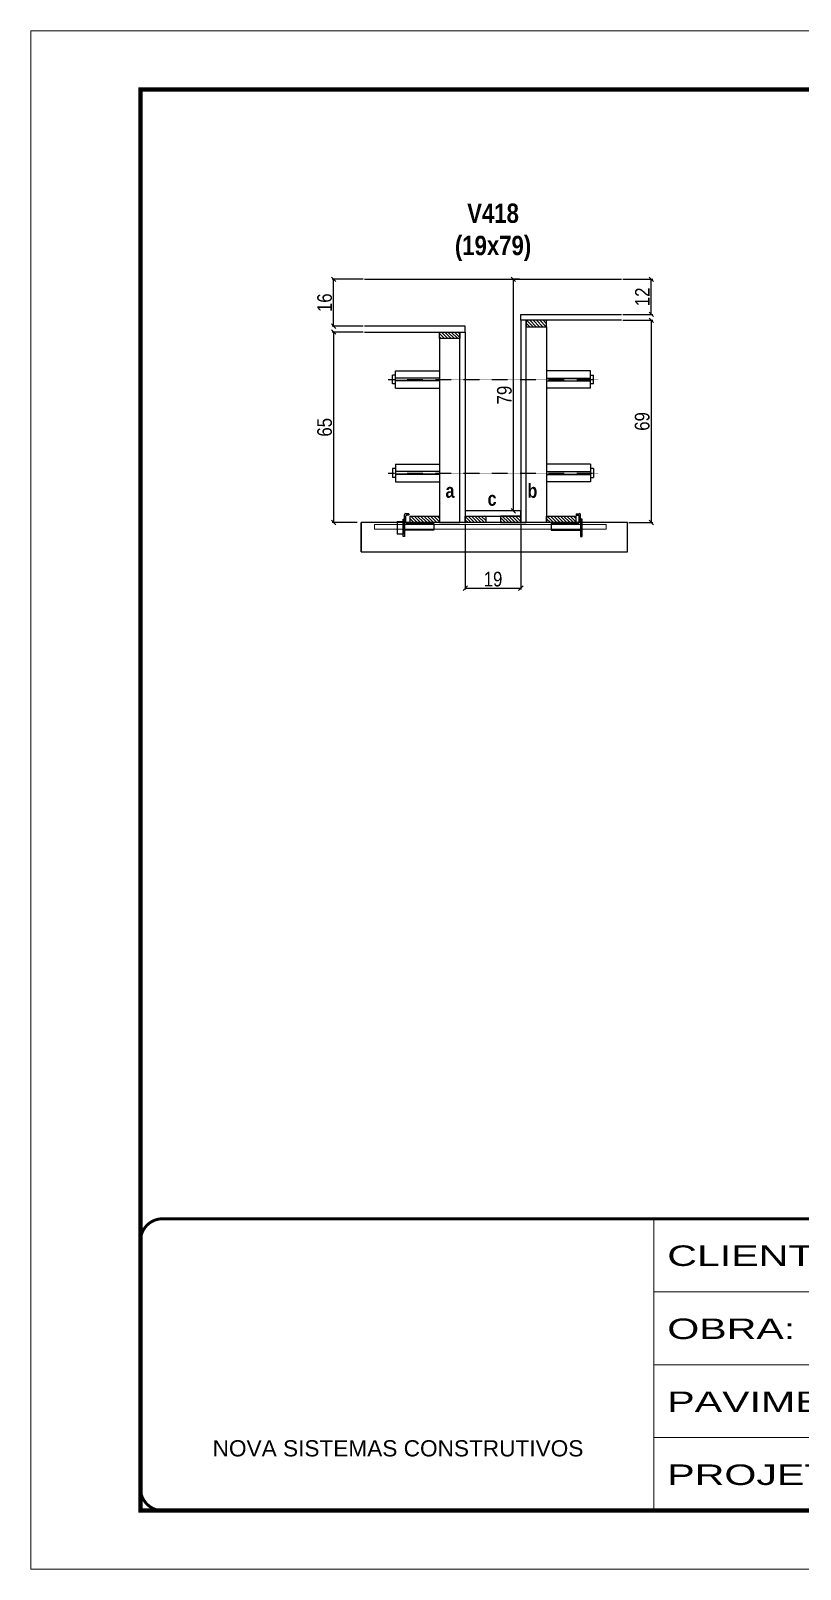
# Model space of a CAD drawing. Extents: x 13154 to 22413, y 1253 to 30260.
# Drawn here: x 14753 to 15278, y 21928 to 22978 of the extents above; entities that cross this region are included whole.
import ezdxf

# ---------------------------------------------------------------- set-up
doc = ezdxf.new("R2010")
doc.units = 0
for name, pattern in [('CONTINUO', [0]), ('DASHED', [0.75, 0.5, -0.25]), ('HIDDEN', [0.375, 0.25, -0.125])]:
    doc.linetypes.add(name, pattern=pattern)
for name, color, linetype in [('barrote', 251, 'Continuous'), ('COTA', 241, 'Continuous'), ('detalhes', 4, 'Continuous'), ('NOMENCLATURA', 7, 'Continuous'), ('Painéis', 200, 'Continuous'), ('presilha', 1, 'Continuous'), ('SARR_2.2x10', 60, 'Continuous'), ('SARR_2.2x7', 40, 'Continuous'), ('SARR_3.5x7', 81, 'Continuous'), ('TENSOR', 3, 'Continuous')]:
    doc.layers.add(name, color=color, linetype=linetype)
for name, color, linetype, lineweight in [('CONCRETO', 251, 'Continuous', 25), ('Folhas', 255, 'Continuous', 9), ('SARRAFO DE PRESSAO', 251, 'DASHED', 9), ('SCO-___-LAJ', 2, 'Continuous', 0)]:
    doc.layers.add(name, color=color, linetype=linetype, lineweight=lineweight)
doc.styles.add('ARIAL', font='arial.ttf')
doc.styles.add('COTA TECNICA 2X', font='techl___.ttf', dxfattribs={"height": 10})
doc.styles.add('TECNICA', font='techb___.ttf', dxfattribs={"height": 10})
doc.styles.add('Tecnologia', font='')
doc.styles.get('Tecnologia').set_extended_font_data('Forgotten Futurist')
doc.dimstyles.new('SECAO', dxfattribs={"dimscale": 0.333333, "dimtxt": 5, "dimasz": 9, "dimexe": 3, "dimexo": 3, "dimgap": 3, "dimtad": 1, "dimdec": 1, "dimlfac": 0.5, "dimzin": 12, "dimdsep": 46, "dimtxsty": 'COTA TECNICA 2X', "dimblk1": 'OBLIQUE', "dimblk2": 'OBLIQUE', "dimsah": 1, "dimcen": 0.9, "dimclrd": 4, "dimclre": 4, "dimclrt": 240, "dimadec": 1, "dimazin": 3, "dimtfac": 1, "dimtdec": 1, "dimtmove": 0, "dimatfit": 3, "dimfxl": 1, "dimtolj": 1, "dimtzin": 12, "dimarcsym": 0})

# ---------------------------------------------------------------- blocks, each defined once
blk = doc.blocks.new('9999999999')
at = {"color": 30, "linetype": 'CONTINUO'}
for p, q in [((98564.6, 34230.2), (98564.6, 34429.4)), ((98564.6, 34379.6), (99584, 34379.6)), ((98564.6, 34329.8), (99488, 34329.8)), ((98564.6, 34280), (99488, 34280))]:
    blk.add_line(p, q, dxfattribs=at)
at = {"color": 30, "linetype": 'CONTINUO', "const_width": 2}
blk.add_lwpolyline([(99584, 34230.2), (99584, 34414.4, 0.414214), (99569, 34429.4), (98229, 34429.4, 0.414214), (98214, 34414.4), (98214, 34245.2, 0.414214), (98229, 34230.2), (99584, 34230.2)], format="xyb", dxfattribs=at)
at = {"layer": 'Folhas'}
blk.add_lwpolyline([(98139, 34190.2), (99624, 34190.2), (99624, 35240.2), (98139, 35240.2)], close=True, dxfattribs=at)
at = {"layer": 'Folhas', "color": 30, "const_width": 3}
blk.add_lwpolyline([(98214, 34230.2), (99584, 34230.2), (99584, 35200.2), (98214, 35200.2)], close=True, dxfattribs=at)
at = {"color": 7, "linetype": 'Continuous', "ltscale": 5, "style": 'ARIAL'}
blk.add_text('NOVA SISTEMAS CONSTRUTIVOS', height=11.059, dxfattribs=at).set_placement((98263.2, 34267.2))
at = {"layer": 'Folhas', "color": 7, "style": 'Tecnologia', "width": 1.5}
for s, p in [('CLIENTE:', (98573.7, 34397.2)), ('OBRA:', (98573.7, 34347.3)), ('PAVIMENTO:', (98573.7, 34297.5)), ('PROJETO:', (98573.7, 34247.7))]:
    blk.add_text(s, height=14, dxfattribs=at).set_placement(p)
blk = doc.blocks.new('PRESILHA METÁLICA 1')
at = {"layer": 'presilha'}
for p, q in [((7.5, 10.6), (7.5, 19.9)), ((12, 21), (8.6, 21)), ((9, 11.6), (9, 18.9)), ((12, 19.5), (9.6, 19.5)), ((12, 21), (12, 19.5)), ((0, 13), (6, 13)), ((0, 13), (0, 0)), ((6, 0), (0, 0)), ((6, 15.5), (7.5, 15.5)), ((6, -2.5), (6, 15.5)), ((6, 13), (6, 0)), ((7.5, 15.5), (7.5, -2.5)), ((37.5, 4.1), (7.5, 4.1)), ((37.5, 11), (9.6, 11)), ((37.5, 11), (37.5, 4.1)), ((7.5, -2.5), (6, -2.5))]:
    blk.add_line(p, q, dxfattribs=at)
for centre, radius, start, end in [((8.6, 19.9), 1.14, 90, 180), ((9.6, 18.9), 0.57, 90, 180), ((9.6, 11.6), 0.57, 180, 270)]:
    blk.add_arc(centre, radius, start, end, dxfattribs=at)
blk = doc.blocks.new('PRESILHA METÁLICA 2')
at = {"layer": 'presilha'}
for p, q in [((-5.2, 23.5), (-5.2, 22)), ((-5.2, 23.5), (-1.9, 23.5)), ((-5.2, 22), (-2.8, 22)), ((-2.2, 14.1), (-2.2, 21.4)), ((0.8, 18), (-0.8, 18)), ((-0.8, 18), (-0.8, 0)), ((-0.8, 14.6), (-0.8, 22.4)), ((0.8, 0), (0.8, 18)), ((-30.8, 13.5), (-30.8, 6.6)), ((-30.8, 13.5), (-2.8, 13.5)), ((-30.8, 6.6), (-0.8, 6.6)), ((-0.8, 0), (0.8, 0))]:
    blk.add_line(p, q, dxfattribs=at)
for centre, radius, start, end in [((-2.8, 21.4), 0.57, 0, 90), ((-1.9, 22.4), 1.14, 0, 90), ((-2.8, 14.1), 0.57, 270, 0)]:
    blk.add_arc(centre, radius, start, end, dxfattribs=at)
blk = doc.blocks.new('_Oblique')
at = {"color": 0, "linetype": 'ByBlock', "lineweight": -2}
blk.add_line((-0.5, -0.5), (0.5, 0.5), dxfattribs=at)
blk = doc.blocks.new('*D1721')
at = {"layer": 'COTA', "color": 4, "lineweight": -2, "transparency": 16777216}
for p, q in [((15157.3, 22780.1), (15177.7, 22780.1)), ((15176.7, 22780.1), (15176.7, 22642.1)), ((15161.4, 22642.1), (15177.7, 22642.1))]:
    blk.add_line(p, q, dxfattribs=at)
at = {"layer": 'Defpoints', "color": 0, "transparency": 16777216}
for p in [(15156.3, 22780.1), (15160.4, 22642.1), (15176.7, 22642.1)]:
    blk.add_point(p, dxfattribs=at)
at = {"layer": 'COTA', "color": 4, "lineweight": -2, "transparency": 16777216, "xscale": 3, "yscale": 3, "zscale": 3}
for p, rotation in [((15176.7, 22780.1), 90), ((15176.7, 22642.1), 270)]:
    blk.add_blockref('_Oblique', p, dxfattribs=dict(at, rotation=rotation))
at = {"layer": 'COTA', "color": 240, "transparency": 16777216, "insert": (15170.5, 22711.1), "char_height": 10, "attachment_point": 5, "rotation": 90, "style": 'COTA TECNICA 2X'}
blk.add_mtext('\\A1;69', dxfattribs=at)
blk = doc.blocks.new('*D1722')
at = {"layer": 'COTA', "color": 4, "lineweight": -2, "transparency": 16777216}
for p, q in [((15157.3, 22808.1), (15177.7, 22808.1)), ((15176.7, 22784.1), (15176.7, 22808.1)), ((15157.3, 22784.1), (15177.7, 22784.1))]:
    blk.add_line(p, q, dxfattribs=at)
at = {"layer": 'Defpoints', "color": 0, "transparency": 16777216}
for p in [(15156.3, 22808.1), (15176.7, 22808.1), (15156.3, 22784.1)]:
    blk.add_point(p, dxfattribs=at)
at = {"layer": 'COTA', "color": 4, "lineweight": -2, "transparency": 16777216, "xscale": 3, "yscale": 3, "zscale": 3}
for p, rotation in [((15176.7, 22808.1), 90), ((15176.7, 22784.1), 270)]:
    blk.add_blockref('_Oblique', p, dxfattribs=dict(at, rotation=rotation))
at = {"layer": 'COTA', "color": 240, "transparency": 16777216, "insert": (15170.6, 22796.1), "char_height": 10, "attachment_point": 5, "rotation": 90, "style": 'COTA TECNICA 2X'}
blk.add_mtext('\\A1;12', dxfattribs=at)
blk = doc.blocks.new('*D1723')
at = {"layer": 'COTA', "color": 4, "lineweight": -2, "transparency": 16777216}
for p, q in [((14979.9, 22772.1), (14958.7, 22772.1)), ((14959.7, 22772.1), (14959.7, 22642.1)), ((14975.8, 22642.1), (14958.7, 22642.1))]:
    blk.add_line(p, q, dxfattribs=at)
at = {"layer": 'Defpoints', "color": 0, "transparency": 16777216}
for p in [(14980.9, 22772.1), (14959.7, 22642.1), (14976.8, 22642.1)]:
    blk.add_point(p, dxfattribs=at)
at = {"layer": 'COTA', "color": 4, "lineweight": -2, "transparency": 16777216, "xscale": 3, "yscale": 3, "zscale": 3}
for p, rotation in [((14959.7, 22772.1), 90), ((14959.7, 22642.1), 270)]:
    blk.add_blockref('_Oblique', p, dxfattribs=dict(at, rotation=rotation))
at = {"layer": 'COTA', "color": 240, "transparency": 16777216, "insert": (14953.6, 22707.1), "char_height": 10, "attachment_point": 5, "rotation": 90, "style": 'COTA TECNICA 2X'}
blk.add_mtext('\\A1;65', dxfattribs=at)
blk = doc.blocks.new('*D1724')
at = {"layer": 'COTA', "color": 4, "lineweight": -2, "transparency": 16777216}
for p, q in [((15086.6, 22808.1), (15081.5, 22808.1)), ((15082.5, 22650.1), (15082.5, 22808.1)), ((15086.6, 22650.1), (15081.5, 22650.1))]:
    blk.add_line(p, q, dxfattribs=at)
at = {"layer": 'Defpoints', "color": 0, "transparency": 16777216}
for p in [(15082.5, 22808.1), (15087.6, 22808.1), (15087.6, 22650.1)]:
    blk.add_point(p, dxfattribs=at)
at = {"layer": 'COTA', "color": 4, "lineweight": -2, "transparency": 16777216, "xscale": 3, "yscale": 3, "zscale": 3}
for p, rotation in [((15082.5, 22808.1), 90), ((15082.5, 22650.1), 270)]:
    blk.add_blockref('_Oblique', p, dxfattribs=dict(at, rotation=rotation))
at = {"layer": 'COTA', "color": 240, "transparency": 16777216, "insert": (15076.4, 22729.1), "char_height": 10, "attachment_point": 5, "rotation": 90, "style": 'COTA TECNICA 2X'}
blk.add_mtext('\\A1;79', dxfattribs=at)
blk = doc.blocks.new('*D1725')
at = {"layer": 'COTA', "color": 4, "lineweight": -2, "transparency": 16777216}
for p, q in [((14979.9, 22808.1), (14958.7, 22808.1)), ((14959.7, 22776.1), (14959.7, 22808.1)), ((14979.9, 22776.1), (14958.7, 22776.1))]:
    blk.add_line(p, q, dxfattribs=at)
at = {"layer": 'Defpoints', "color": 0, "transparency": 16777216}
for p in [(14959.7, 22808.1), (14980.9, 22808.1), (14980.9, 22776.1)]:
    blk.add_point(p, dxfattribs=at)
at = {"layer": 'COTA', "color": 4, "lineweight": -2, "transparency": 16777216, "xscale": 3, "yscale": 3, "zscale": 3}
for p, rotation in [((14959.7, 22808.1), 90), ((14959.7, 22776.1), 270)]:
    blk.add_blockref('_Oblique', p, dxfattribs=dict(at, rotation=rotation))
at = {"layer": 'COTA', "color": 240, "transparency": 16777216, "insert": (14953.6, 22792.1), "char_height": 10, "attachment_point": 5, "rotation": 90, "style": 'COTA TECNICA 2X'}
blk.add_mtext('\\A1;16', dxfattribs=at)
blk = doc.blocks.new('*D1726')
at = {"layer": 'COTA', "color": 4, "lineweight": -2, "transparency": 16777216}
for p, q in [((15049.6, 22641.1), (15049.6, 22596.3)), ((15087.6, 22641.1), (15087.6, 22596.3)), ((15049.6, 22597.3), (15087.6, 22597.3))]:
    blk.add_line(p, q, dxfattribs=at)
at = {"layer": 'Defpoints', "color": 0, "transparency": 16777216}
for p in [(15049.6, 22642.1), (15087.6, 22642.1), (15087.6, 22597.3)]:
    blk.add_point(p, dxfattribs=at)
at = {"layer": 'COTA', "color": 4, "lineweight": -2, "transparency": 16777216, "xscale": 3, "yscale": 3, "zscale": 3, "rotation": 180}
blk.add_blockref('_Oblique', (15049.6, 22597.3), dxfattribs=at)
at = {"layer": 'COTA', "color": 4, "lineweight": -2, "transparency": 16777216, "xscale": 3, "yscale": 3, "zscale": 3}
blk.add_blockref('_Oblique', (15087.6, 22597.3), dxfattribs=at)
at = {"layer": 'COTA', "color": 240, "transparency": 16777216, "insert": (15068.6, 22603.4), "char_height": 10, "attachment_point": 5, "style": 'COTA TECNICA 2X'}
blk.add_mtext('\\A1;19', dxfattribs=at)

msp = doc.modelspace()

# ---------------------------------------------------------------- hatches: boundary and pattern name
at = {"layer": 'SARR_2.2x10'}
h = msp.add_hatch(dxfattribs=at)
h.set_pattern_fill('ANSI31', color=256, scale=0.5, angle=90)
h.set_pattern_definition([(135, (48205.5562, -100870.0663), (-1.122532015, -1.122532015), [])])
h.paths.add_polyline_path([(15012.02, 22646.5), (15012.02, 22642.1), (15032.02, 22642.1), (15032.02, 22646.5)])
h = msp.add_hatch(dxfattribs=at)
h.set_pattern_fill('ANSI31', color=256, scale=0.5, angle=90)
h.set_pattern_definition([(135, (48298.7562, -100870.0663), (-1.122532015, -1.122532015), [])])
h.paths.add_polyline_path([(15105.22, 22646.5), (15105.22, 22642.1), (15125.22, 22642.1), (15125.22, 22646.5)])
at = {"layer": 'SARR_2.2x7'}
h = msp.add_hatch(dxfattribs=at)
h.set_pattern_fill('ANSI31', color=256, scale=0.5, angle=90)
h.set_pattern_definition([(135, (48219.5562, -100736.4663), (-1.122532015, -1.122532015), [])])
h.paths.add_polyline_path([(15091.22, 22780.1), (15091.22, 22775.7), (15105.22, 22775.7), (15105.22, 22780.1)])
h = msp.add_hatch(dxfattribs=at)
h.set_pattern_fill('ANSI31', color=256, scale=0.5, angle=90)
h.set_pattern_definition([(135, (48199.5562, -100744.4663), (-1.122532015, -1.122532015), [])])
h.paths.add_polyline_path([(15046.02, 22772.1), (15046.02, 22767.7), (15032.02, 22767.7), (15032.02, 22772.1)])
h = msp.add_hatch(dxfattribs=at)
h.set_pattern_fill('ANSI31', color=256, scale=0.5, angle=90)
h.set_pattern_definition([(135, (48285.1562, -100870.0663), (-1.122532015, -1.122532015), [])])
h.paths.add_polyline_path([(15063.62, 22642.1), (15063.62, 22646.5), (15049.62, 22646.5), (15049.62, 22642.1)])
h = msp.add_hatch(dxfattribs=at)
h.set_pattern_fill('ANSI31', color=256, scale=0.5, angle=90)
h.set_pattern_definition([(135, (48223.1562, -100870.0663), (-1.122532015, -1.122532015), [])])
h.paths.add_polyline_path([(15073.62, 22642.1), (15073.62, 22646.5), (15087.62, 22646.5), (15087.62, 22642.1)])

# ---------------------------------------------------------------- linework, layer by layer
at = {"ltscale": 3}
for p, q in [((15002.02, 22733.7), (15002.02, 22745.7)), ((15002.02, 22745.7), (15032.02, 22745.7)), ((15135.22, 22745.7), (15105.22, 22745.7)), ((15135.22, 22733.7), (15135.22, 22745.7)), ((15000.02, 22736.7), (15000.02, 22742.7)), ((15002.02, 22742.7), (15000.02, 22742.7)), ((15002.02, 22736.7), (15000.02, 22736.7)), ((15032.02, 22740.7), (15002.02, 22740.7)), ((15032.02, 22738.7), (15002.02, 22738.7)), ((15002.02, 22733.7), (15032.02, 22733.7)), ((15105.22, 22740.7), (15135.22, 22740.7)), ((15105.22, 22738.7), (15135.22, 22738.7)), ((15135.22, 22733.7), (15105.22, 22733.7)), ((15135.22, 22742.7), (15137.22, 22742.7)), ((15137.22, 22736.7), (15135.22, 22736.7)), ((15137.22, 22736.7), (15137.22, 22742.7)), ((15002.02, 22681.88), (15002.02, 22669.88)), ((15002.02, 22681.88), (15032.02, 22681.88)), ((15135.22, 22681.88), (15105.22, 22681.88)), ((15135.22, 22681.88), (15135.22, 22669.88)), ((15000.02, 22678.88), (15000.02, 22672.88)), ((15002.02, 22678.88), (15000.02, 22678.88)), ((15002.02, 22672.88), (15000.02, 22672.88)), ((15032.02, 22676.88), (15002.02, 22676.88)), ((15032.02, 22674.88), (15002.02, 22674.88)), ((15002.02, 22669.88), (15032.02, 22669.88)), ((15105.22, 22676.88), (15135.22, 22676.88)), ((15105.22, 22674.88), (15135.22, 22674.88)), ((15135.22, 22669.88), (15105.22, 22669.88)), ((15137.22, 22678.88), (15135.22, 22678.88)), ((15135.22, 22672.88), (15137.22, 22672.88)), ((15137.22, 22678.88), (15137.22, 22672.88))]:
    msp.add_line(p, q, dxfattribs=at)
at = {"layer": 'barrote'}
msp.add_lwpolyline([(14978.56, 22622.1), (15160.48, 22622.1), (15160.48, 22642.1), (14978.56, 22642.1)], close=True, dxfattribs=at)
at = {"layer": 'CONCRETO', "linetype": 'Continuous'}
msp.add_line((14980.92, 22808.1), (15156.32, 22808.1), dxfattribs=at)
at = {"layer": 'detalhes', "color": 250}
msp.add_line((14978.56, 22622.1), (14978.56, 22642.1), dxfattribs=at)
at = {"layer": 'Painéis', "linetype": 'Continuous', "elevation": 0}
for points in [[(14980.92, 22772.1), (15049.62, 22772.1), (15049.62, 22776.1), (14980.92, 22776.1)], [(15156.32, 22780.1), (15087.62, 22780.1), (15087.62, 22784.1), (15156.32, 22784.1)]]:
    msp.add_lwpolyline(points, dxfattribs=at)
at = {"layer": 'Painéis', "linetype": 'Continuous'}
for points in [[(15091.22, 22642.1), (15091.22, 22780.1), (15087.62, 22780.1), (15087.62, 22642.1)], [(15046.02, 22642.1), (15046.02, 22772.1), (15049.62, 22772.1), (15049.62, 22642.1)], [(15087.62, 22650.1), (15049.62, 22650.1), (15049.62, 22646.5), (15087.62, 22646.5)]]:
    msp.add_lwpolyline(points, close=True, dxfattribs=at)
at = {"layer": 'SARR_2.2x10'}
for points in [[(15012.02, 22646.5), (15032.02, 22646.5), (15032.02, 22642.1), (15012.02, 22642.1)], [(15105.22, 22646.5), (15125.22, 22646.5), (15125.22, 22642.1), (15105.22, 22642.1)]]:
    msp.add_lwpolyline(points, close=True, dxfattribs=at)
at = {"layer": 'SARR_2.2x7', "elevation": 0}
for points in [[(15105.22, 22780.1), (15091.22, 22780.1), (15091.22, 22775.7), (15105.22, 22775.7)], [(15032.02, 22772.1), (15046.02, 22772.1), (15046.02, 22767.7), (15032.02, 22767.7)]]:
    msp.add_lwpolyline(points, close=True, dxfattribs=at)
at = {"layer": 'SARR_2.2x7'}
for points in [[(15049.62, 22646.5), (15063.62, 22646.5), (15063.62, 22642.1), (15049.62, 22642.1)], [(15087.62, 22646.5), (15073.62, 22646.5), (15073.62, 22642.1), (15087.62, 22642.1)]]:
    msp.add_lwpolyline(points, close=True, dxfattribs=at)
at = {"layer": 'SARR_3.5x7'}
for points in [[(15091.22, 22775.7), (15105.22, 22775.7), (15105.22, 22642.1), (15091.22, 22642.1)], [(15046.02, 22767.7), (15032.02, 22767.7), (15032.02, 22642.1), (15046.02, 22642.1)]]:
    msp.add_lwpolyline(points, close=True, dxfattribs=at)
at = {"layer": 'SCO-___-LAJ', "color": 1}
msp.add_lwpolyline([(14987.56, 22640.77), (15145.83, 22640.77), (15145.83, 22637.57), (14987.56, 22637.57)], close=True, dxfattribs=at)
at = {"layer": 'TENSOR', "linetype": 'HIDDEN', "ltscale": 0.5}
for p, q in [((14997.02, 22739.7), (15140.52, 22739.7)), ((14997.02, 22675.88), (15140.52, 22675.88))]:
    msp.add_line(p, q, dxfattribs=at)

# ---------------------------------------------------------------- block references
at = {"layer": 'presilha', "xscale": 0.6666666666666666, "yscale": 0.6666666666666666, "zscale": 0.6666666666666666}
for name, p in [('PRESILHA METÁLICA 1', (15003.15, 22634.14)), ('PRESILHA METÁLICA 2', (15128.9, 22632.47))]:
    msp.add_blockref(name, p, dxfattribs=at)
at = {"layer": 'SARRAFO DE PRESSAO', "color": 6, "linetype": 'ByBlock'}
msp.add_blockref('9999999999', (-83386.1, -12262.48), dxfattribs=at)

# ---------------------------------------------------------------- texts
at = {"layer": 'detalhes', "style": 'TECNICA'}
for s, p in [('a', (15036.14, 22659)), ('c', (15064.86, 22653.57)), ('b', (15092.12, 22658.99))]:
    msp.add_text(s, height=9.6, dxfattribs=at).set_placement(p)
at = {"layer": 'NOMENCLATURA', "insert": (15068.62, 22859.8), "char_height": 13.2, "attachment_point": 2, "style": 'TECNICA'}
msp.add_mtext_dynamic_manual_height_columns('V418\\P(19x79)', width=300.2766, gutter_width=1, heights=[0], dxfattribs=at)

# ---------------------------------------------------------------- dimensions: what is measured, and where the dimension line sits
at = {"layer": 'COTA'}
for base, p1, p2, picture, middle in [((14959.7, 22808.1), (14980.92, 22776.1), (14980.92, 22808.1), '*D1725', (14953.6, 22792.1)), ((15082.54, 22808.1), (15087.62, 22650.1), (15087.62, 22808.1), '*D1724', (15076.44, 22729.1)), ((15176.66, 22808.1), (15156.32, 22784.1), (15156.32, 22808.1), '*D1722', (15170.61, 22796.1)), ((15176.66, 22642.1, 0), (15156.32, 22780.1), (15160.43, 22642.1, 0), '*D1721', (15170.53, 22711.1, 0)), ((14959.7, 22642.1, 0), (14980.92, 22772.1), (14976.8, 22642.1, 0), '*D1723', (14953.59, 22707.1, 0))]:
    dim = msp.add_linear_dim(base=base, p1=p1, p2=p2, angle=90, dimstyle='SECAO', dxfattribs=at)
    dim.commit()
    dim.dimension.update_dxf_attribs({"geometry": picture, "text_midpoint": middle})
dim = msp.add_linear_dim(base=(15087.62, 22597.28), p1=(15049.62, 22642.1), p2=(15087.62, 22642.1), dimstyle='SECAO', dxfattribs=at)
dim.commit()
dim.dimension.update_dxf_attribs({"geometry": '*D1726', "text_midpoint": (15068.62, 22603.37)})

doc.saveas('drawing.dxf')
